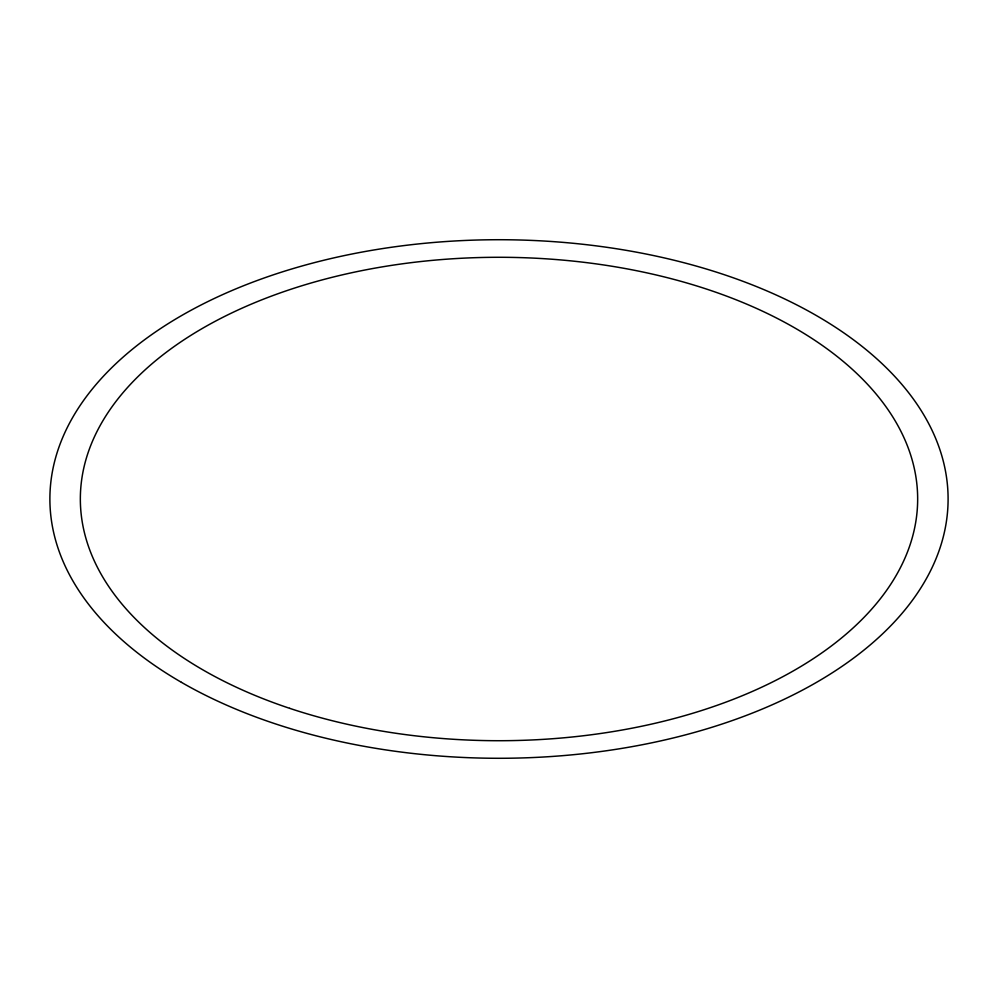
<?xml version="1.0" encoding="UTF-8"?>
<svg xmlns="http://www.w3.org/2000/svg" width="998" height="998" viewBox="0 0 998 998"><rect width="100%" height="100%" fill="white"/><g stroke="black" fill="none" stroke-linecap="round" stroke-linejoin="round"><path stroke-width="1.5" d="M181.436 682.345A449.1 259.28 0 0 0 932.793 566.103A449.1 259.28 0 0 0 382.77 248.552A449.1 259.28 0 0 0 181.436 682.345M289.669 708.331A418.661 241.716 0 0 0 917.661 499A418.661 241.716 0 0 0 289.669 289.669A418.661 241.716 0 0 0 289.669 708.331"/></g></svg>
